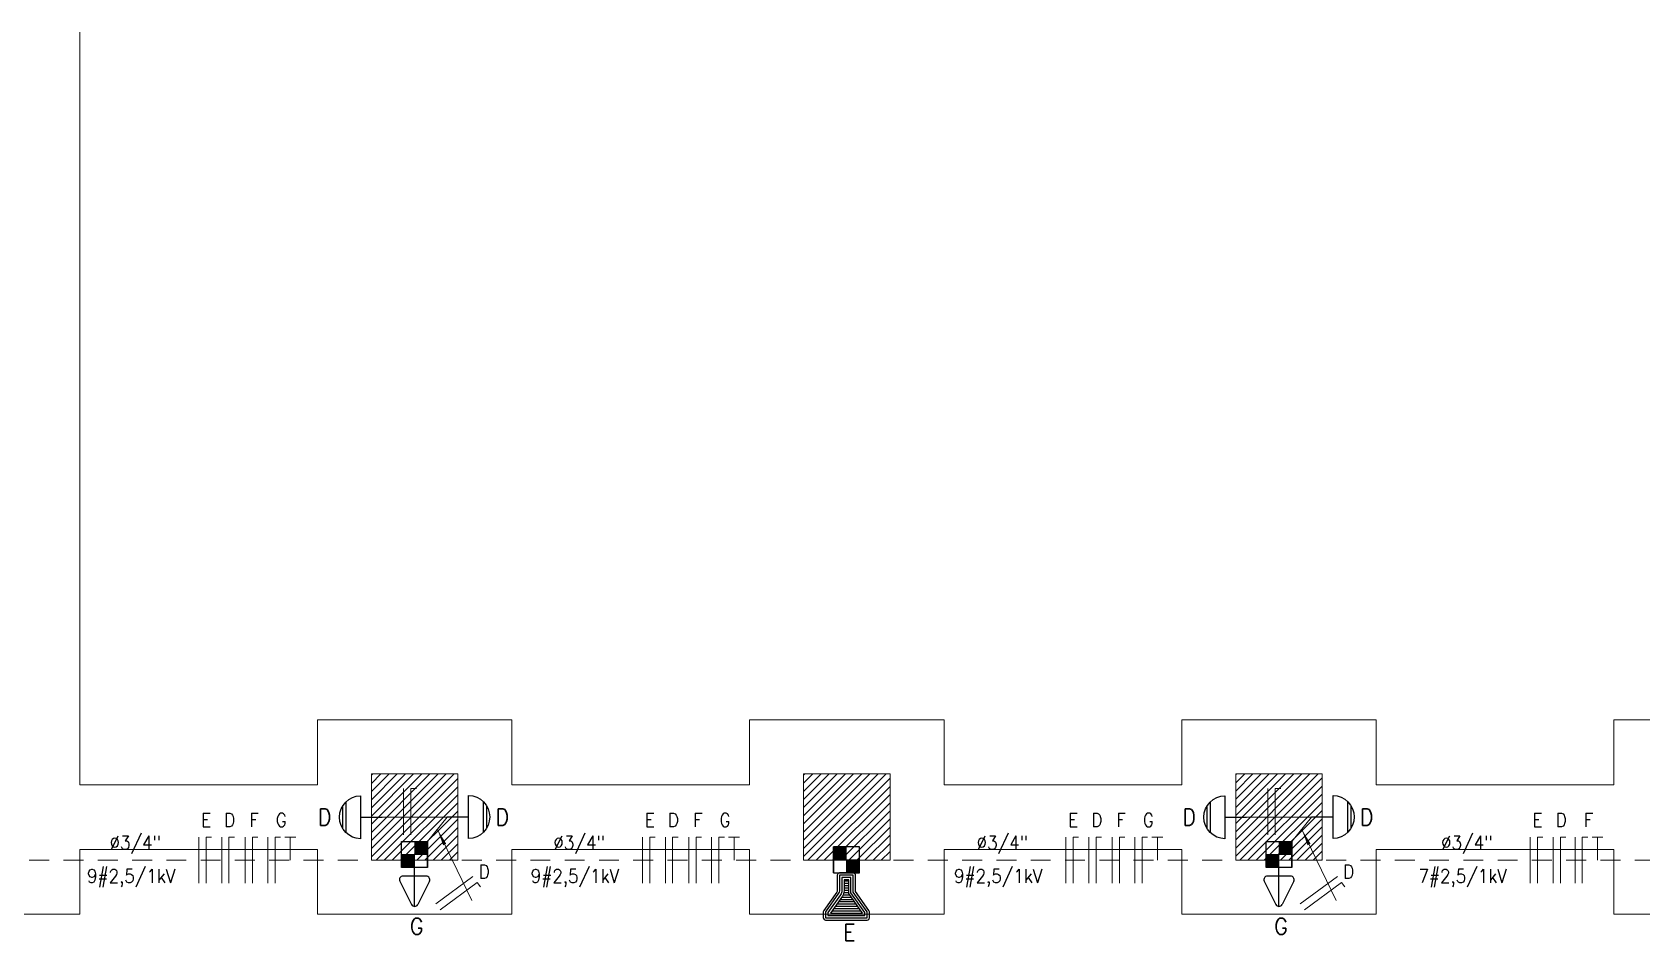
# Model space of a CAD drawing. Header units: inches. Extents: x -0.6 to 46.5, y 585.3 to 612.1.
# Drawn here: x 25.45 to 36.62, y 605.76 to 612.07 of the extents above; entities that cross this region are included whole.
import ezdxf

# ---------------------------------------------------------------- set-up
doc = ezdxf.new("R2010")
doc.units = ezdxf.units.IN
doc.header["$LTSCALE"] = 0.2
doc.header["$MEASUREMENT"] = 0
doc.linetypes.add('ELETRICO', pattern=[0.87, 0.69, -0.18])
doc.layers.get('0').update_dxf_attribs({"lineweight": 0})
for name, color, linetype in [('APISO', 134, 'ELETRICO'), ('ARRETO', 6, 'Continuous'), ('ATETO', 134, 'Continuous'), ('C', 7, 'Continuous'), ('Circuitos', 1, 'Continuous'), ('HATCH', 3, 'Continuous'), ('L', 7, 'Continuous'), ('O', 7, 'Continuous'), ('texto-fiacao', 7, 'Continuous')]:
    doc.layers.add(name, color=color, linetype=linetype)
doc.layers.add('PAREDES', color=30, linetype='Continuous', lineweight=0)
doc.layers.add('PISOS', color=4, linetype='Continuous', lineweight=0)
doc.styles.add('ROMANSP', font='romans.shx', dxfattribs={"width": 0.9})
pattern_1 = [(45, (11.47801, 76.999498), (-0.0282842712, 0.0282842712), [])]

# ---------------------------------------------------------------- blocks, each defined once
blk = doc.blocks.new('O-ARAND1')
at = {"color": 20}
for p, q in [((-8.76, 14.78), (8.93, 14.78)), ((-6.21, 16.74), (6.38, 16.74)), ((-12.42, 6.25), (12.58, 6.25)), ((0, 6.25), (0, -6.25))]:
    blk.add_line(p, q, dxfattribs=at)
blk.add_arc((0.08, 5.94), 12.5, 1.43212, 178.56788, dxfattribs=at)
blk = doc.blocks.new('SETA')
at = {"color": 6}
blk.add_lwpolyline([(0, 0, 0, 2, 0), (9.69, 0, 2, 2, 0)], format="xyseb", dxfattribs=at)
blk = doc.blocks.new('CX-4X4')
at = {"color": 20}
for p, q in [((-7.5, 0), (-7.5, 15)), ((-7.5, 15), (7.5, 15)), ((7.5, 15), (7.5, 0)), ((7.5, 0), (7.5, 15)), ((7.5, 0), (-7.5, 0))]:
    blk.add_line(p, q, dxfattribs=at)
for points in [[(7.27, 7.22), (7.27, 14.72), (-0.23, 7.22), (7.27, 7.22)], [(-0.23, 7.22), (7.27, 7.22), (3.52, 10.97), (7.27, 14.72)], [(-0.23, 7.22), (-0.23, 14.72), (3.52, 10.97), (7.27, 14.72)], [(-7.22, 7.78), (-7.22, 0.28), (0.28, 7.78), (-7.22, 7.78)], [(0.28, 7.78), (-7.22, 7.78), (-3.47, 4.03), (-7.22, 0.28)], [(0.28, 7.78), (0.28, 0.28), (-3.47, 4.03), (-7.22, 0.28)]]:
    blk.add_solid(points)
blk = doc.blocks.new('L-F5068')
at = {"color": 20}
blk.add_lwpolyline([(6.4, 12.8), (6.4, 1.6, -0.414214), (4.8, 0), (-4.8, 0, -0.414214), (-6.4, 1.6), (-6.4, 12.3, 0.153705), (-6.7, 13.2), (-15.7, 26.1, -0.153705), (-16, 27), (-16, 31.1, -0.414214), (-14.4, 32.7), (14.4, 32.7, -0.414214), (16, 31.1), (16, 27, -0.153705), (15.7, 26.1), (6.4, 12.8)], format="xyb", dxfattribs=at)
for points in [[(4.8, 13.3), (4.8, 1.6, -0.414214), (4.8, 1.6), (-4.8, 1.6, -0.414214), (-4.8, 1.6), (-4.8, 12.3, 0.153705), (-5.4, 14.1), (-14.4, 27, -0.153705), (-14.4, 27), (-14.4, 31.1, -0.414214), (-14.4, 31.1), (14.4, 31.1, -0.414214), (14.4, 31.1), (14.4, 27, -0.153705), (14.4, 27)], [(3.2, 13.8), (3.2, 3.2), (-3.2, 3.2), (-3.2, 12.3, 0.153705), (-4.1, 15.1), (-12.8, 27.5), (-12.8, 29.5), (12.8, 29.5), (12.8, 27.5)], [(1.6, 14.3), (1.6, 4.8), (-1.6, 4.8), (-1.6, 12.3, 0.153705), (-2.8, 16), (-11.1, 27.9), (11.1, 27.9)]]:
    blk.add_lwpolyline(points, format="xyb", close=True, dxfattribs=at)
for points in [[(-10, 26.3), (10, 26.3)], [(-8.9, 24.7), (8.9, 24.7)], [(-7.8, 23.1), (7.8, 23.1)], [(-6.6, 21.5), (6.6, 21.5)], [(-5.5, 19.9), (5.5, 19.9)], [(-4.4, 18.3), (4.4, 18.3)], [(-3.3, 16.7), (3.3, 16.7)], [(-2.3, 15.1), (2.2, 15.1)], [(-1.7, 13.5), (1.6, 13.5)], [(-1.6, 11.9), (1.6, 11.9)], [(-1.6, 10.3), (1.6, 10.3)], [(-1.6, 8.7), (1.6, 8.7)], [(-1.6, 7.1), (1.6, 7.1)], [(-1.6, 5.5), (1.6, 5.5)]]:
    blk.add_lwpolyline(points, dxfattribs=at)
blk = doc.blocks.new('O-2P20')
at = {"color": 20}
for p, q in [((-8.55, 7.89), (-1.79, 21.42)), ((0, 22.53), (0, 5)), ((8.55, 7.89), (1.79, 21.42)), ((-6.76, 5), (6.76, 5)), ((0, 5), (0, -5))]:
    blk.add_line(p, q, dxfattribs=at)
for centre, start, end in [((0, 20.53), 26.56505, 153.43495), ((-6.76, 7), 153.43495, 270), ((6.76, 7), 270, 26.56505)]:
    blk.add_arc(centre, 2, start, end, dxfattribs=at)

msp = doc.modelspace()

# ---------------------------------------------------------------- hatches: boundary and pattern name
at = {"layer": 'HATCH', "linetype": 'Continuous', "lineweight": 0}
h = msp.add_hatch(dxfattribs=at)
h.set_pattern_fill('_USER', color=256, scale=0.04, angle=45, style=0, pattern_type=0)
h.set_pattern_definition(pattern_1)
h.paths.add_polyline_path([(28.403, 606.92), (27.803, 606.92), (27.803, 606.32), (28.403, 606.32)])
h.dxf.unprotected_set("ltscale", 0)
h = msp.add_hatch(dxfattribs=at)
h.set_pattern_fill('_USER', color=256, scale=0.04, angle=45, style=0, pattern_type=0)
h.set_pattern_definition(pattern_1)
h.paths.add_polyline_path([(31.403, 606.92), (30.803, 606.92), (30.803, 606.32), (31.403, 606.32)])
h.dxf.unprotected_set("ltscale", 0)
h = msp.add_hatch(dxfattribs=at)
h.set_pattern_fill('_USER', color=256, scale=0.04, angle=45, style=0, pattern_type=0)
h.set_pattern_definition(pattern_1)
h.paths.add_polyline_path([(34.403, 606.92), (33.803, 606.92), (33.803, 606.32), (34.403, 606.32)])
h.dxf.unprotected_set("ltscale", 0)

# ---------------------------------------------------------------- linework, layer by layer
at = {"linetype": 'Continuous', "lineweight": 0}
for points in [[(28.403, 606.92), (27.803, 606.92), (27.803, 606.32), (28.403, 606.32)], [(31.403, 606.92), (30.803, 606.92), (30.803, 606.32), (31.403, 606.32)], [(34.403, 606.92), (33.803, 606.92), (33.803, 606.32), (34.403, 606.32)]]:
    msp.add_lwpolyline(points, close=True, dxfattribs=at).dxf.unprotected_set("ltscale", 0)
at = {"layer": 'APISO', "lineweight": 0}
for p, q in [((25.19, 606.32), (28.013, 606.32)), ((28.193, 606.32), (31.016, 606.32)), ((31.19, 606.32), (34.013, 606.32)), ((34.193, 606.32), (37.016, 606.32))]:
    msp.add_line(p, q, dxfattribs=at)
at = {"layer": 'ARRETO', "lineweight": 0}
for p, q in [((28.261, 606.535), (28.499, 606.041)), ((34.261, 606.535), (34.499, 606.041))]:
    msp.add_line(p, q, dxfattribs=at)
at = {"layer": 'ATETO', "lineweight": 0}
for points in [[(28.328, 606.62), (27.878, 606.62)], [(28.328, 606.62), (28.193, 606.45)], [(34.328, 606.62), (33.878, 606.62)], [(34.328, 606.62), (34.193, 606.45)]]:
    msp.add_lwpolyline(points, dxfattribs=at)
at = {"layer": 'Circuitos', "lineweight": 0}
for p, q in [((28.026, 606.818), (28.026, 606.498)), ((28.077, 606.818), (28.115, 606.818)), ((28.077, 606.818), (28.077, 606.498)), ((34.026, 606.818), (34.026, 606.498)), ((34.077, 606.818), (34.115, 606.818)), ((34.077, 606.818), (34.077, 606.498)), ((26.604, 606.48), (26.604, 606.161)), ((26.655, 606.48), (26.693, 606.48)), ((26.655, 606.48), (26.655, 606.161)), ((26.764, 606.48), (26.764, 606.161)), ((26.814, 606.48), (26.853, 606.48)), ((26.814, 606.48), (26.814, 606.161)), ((26.926, 606.48), (26.926, 606.161)), ((26.977, 606.48), (27.015, 606.48)), ((26.977, 606.48), (26.977, 606.161)), ((27.084, 606.48), (27.084, 606.161)), ((27.134, 606.48), (27.134, 606.161)), ((27.134, 606.48), (27.173, 606.48)), ((27.202, 606.48), (27.278, 606.48)), ((27.24, 606.48), (27.24, 606.32)), ((29.684, 606.48), (29.684, 606.161)), ((29.735, 606.48), (29.735, 606.161)), ((29.735, 606.48), (29.773, 606.48)), ((29.844, 606.48), (29.844, 606.161)), ((29.894, 606.48), (29.894, 606.161)), ((29.894, 606.48), (29.933, 606.48)), ((30.006, 606.48), (30.006, 606.161)), ((30.057, 606.48), (30.057, 606.161)), ((30.057, 606.48), (30.095, 606.48)), ((30.164, 606.48), (30.164, 606.161)), ((30.214, 606.48), (30.253, 606.48)), ((30.214, 606.48), (30.214, 606.161)), ((30.282, 606.48), (30.358, 606.48)), ((30.32, 606.48), (30.32, 606.32)), ((32.623, 606.48), (32.623, 606.161)), ((32.674, 606.48), (32.712, 606.48)), ((32.674, 606.48), (32.674, 606.161)), ((32.783, 606.48), (32.783, 606.161)), ((32.833, 606.48), (32.871, 606.48)), ((32.833, 606.48), (32.833, 606.161)), ((32.945, 606.48), (32.945, 606.161)), ((32.996, 606.48), (32.996, 606.161)), ((32.996, 606.48), (33.034, 606.48)), ((33.103, 606.48), (33.103, 606.161)), ((33.153, 606.48), (33.153, 606.161)), ((33.153, 606.48), (33.191, 606.48)), ((33.221, 606.48), (33.297, 606.48)), ((33.259, 606.48), (33.259, 606.32)), ((35.847, 606.48), (35.847, 606.161)), ((35.897, 606.48), (35.935, 606.48)), ((35.897, 606.48), (35.897, 606.161)), ((36.006, 606.48), (36.006, 606.161)), ((36.057, 606.48), (36.057, 606.161)), ((36.057, 606.48), (36.095, 606.48)), ((36.158, 606.48), (36.158, 606.161)), ((36.208, 606.48), (36.246, 606.48)), ((36.208, 606.48), (36.208, 606.161)), ((36.276, 606.48), (36.352, 606.48)), ((36.314, 606.48), (36.314, 606.32)), ((28.508, 606.207), (28.25, 606.018)), ((28.538, 606.166), (28.28, 605.977)), ((28.538, 606.166), (28.561, 606.135)), ((34.508, 606.207), (34.25, 606.018)), ((34.538, 606.166), (34.28, 605.977)), ((34.538, 606.166), (34.561, 606.135))]:
    msp.add_line(p, q, dxfattribs=at)
at = {"layer": 'PAREDES', "lineweight": 0}
for points in [[(27.803, 606.92), (28.403, 606.92), (28.403, 606.32), (27.803, 606.32)], [(30.803, 606.92), (31.403, 606.92), (31.403, 606.32), (30.803, 606.32)], [(33.803, 606.92), (34.403, 606.92), (34.403, 606.32), (33.803, 606.32)]]:
    msp.add_lwpolyline(points, close=True, dxfattribs=at)
at = {"layer": 'PISOS', "linetype": 'Continuous', "lineweight": 0}
for p, q in [((25.778, 612.071), (25.778, 606.845)), ((27.428, 607.295), (27.428, 606.845)), ((28.778, 607.295), (27.428, 607.295)), ((28.778, 607.295), (28.778, 606.845)), ((30.428, 607.295), (30.428, 606.845)), ((31.778, 607.295), (30.428, 607.295)), ((31.778, 607.295), (31.778, 606.845)), ((34.778, 607.295), (33.428, 607.295)), ((33.428, 607.295), (33.428, 606.845)), ((34.778, 607.295), (34.778, 606.845)), ((37.778, 607.295), (36.428, 607.295)), ((36.428, 606.845), (36.428, 607.295)), ((25.778, 606.845), (27.428, 606.845)), ((28.778, 606.845), (30.428, 606.845)), ((31.778, 606.845), (33.428, 606.845)), ((34.778, 606.845), (36.428, 606.845)), ((25.778, 605.945), (25.778, 606.395)), ((25.778, 606.395), (27.428, 606.395)), ((27.428, 605.945), (27.428, 606.395)), ((28.778, 605.945), (28.778, 606.395)), ((28.778, 606.395), (30.428, 606.395)), ((30.428, 605.945), (30.428, 606.395)), ((31.778, 605.945), (31.778, 606.395)), ((31.778, 606.395), (33.428, 606.395)), ((33.428, 605.945), (33.428, 606.395)), ((34.778, 605.945), (34.778, 606.395)), ((34.778, 606.395), (36.428, 606.395)), ((36.428, 606.395), (36.428, 605.945)), ((24.428, 605.945), (25.778, 605.945)), ((27.428, 605.945), (28.778, 605.945)), ((30.428, 605.945), (31.778, 605.945)), ((33.428, 605.945), (34.778, 605.945)), ((36.428, 605.945), (37.778, 605.945))]:
    msp.add_line(p, q, dxfattribs=at)

# ---------------------------------------------------------------- block references
at = {"layer": 'ARRETO', "lineweight": 0, "xscale": 0.0120000000000008, "yscale": 0.01199999999999818, "zscale": 0.012, "rotation": 295.794069691471}
msp.add_blockref('SETA', (28.261, 606.535), dxfattribs=at)
at = {"layer": 'ATETO', "lineweight": 0, "xscale": 0.0120000000000008, "yscale": 0.01199999999999818, "zscale": 0.012, "rotation": 295.794069691471}
msp.add_blockref('SETA', (34.261, 606.535), dxfattribs=at)
at = {"layer": 'C', "lineweight": 0, "yscale": 0.01199999999999818, "zscale": 0.012}
for p, xscale in [((28.103, 606.27), 0.01200000000000045), ((31.1, 606.234), -0.01200000000000045), ((34.103, 606.27), 0.01200000000000045)]:
    msp.add_blockref('CX-4X4', p, dxfattribs=dict(at, xscale=xscale))
at = {"layer": 'L', "lineweight": 0, "xscale": -0.01, "yscale": 0.01, "zscale": 0.01, "rotation": 180}
msp.add_blockref('L-F5068', (31.1, 606.232), dxfattribs=at)
at = {"layer": 'O', "lineweight": 0, "yscale": 0.01199999999999818, "zscale": 0.012}
for name, p, xscale, rotation in [('O-ARAND1', (27.803, 606.62), -0.01199999999999818, 90), ('O-ARAND1', (28.403, 606.62), -0.01199999999999818, 270), ('O-ARAND1', (33.803, 606.62), -0.01199999999999818, 90), ('O-ARAND1', (34.403, 606.62), -0.01199999999999818, 270), ('O-2P20', (28.103, 606.27), 0.01200000000000045, 180), ('O-2P20', (34.103, 606.27), 0.01200000000000045, 180)]:
    msp.add_blockref(name, p, dxfattribs=dict(at, xscale=xscale, rotation=rotation))

# ---------------------------------------------------------------- texts
at = {"layer": 'texto-fiacao', "style": 'ROMANSP', "width": 0.9}
for s, p in [('E', (26.621, 606.553)), ('D', (26.781, 606.553)), ('F', (26.956, 606.553)), ('G', (27.139, 606.553)), ('E', (29.701, 606.553)), ('D', (29.861, 606.553)), ('F', (30.036, 606.553)), ('G', (30.219, 606.553)), ('E', (32.639, 606.553)), ('D', (32.8, 606.553)), ('F', (32.974, 606.553)), ('G', (33.158, 606.553)), ('E', (35.863, 606.553)), ('D', (36.024, 606.553)), ('F', (36.219, 606.553)), ('Ø3/4"', (25.985, 606.396)), ('Ø3/4"', (29.066, 606.396)), ('Ø3/4"', (32.004, 606.396)), ('Ø3/4"', (35.228, 606.396)), ('9#2,5/1kV', (25.829, 606.164)), ('D', (28.548, 606.194)), ('9#2,5/1kV', (28.909, 606.164)), ('9#2,5/1kV', (31.847, 606.164)), ('D', (34.548, 606.194)), ('7#2,5/1kV', (35.071, 606.164))]:
    msp.add_text(s, height=0.0945, dxfattribs=at).set_placement(p)
at = {"layer": 'texto-fiacao', "lineweight": 0, "style": 'ROMANSP', "width": 0.9}
for s, p in [('D', (27.433, 606.563)), ('D', (28.666, 606.563)), ('D', (33.433, 606.563)), ('D', (34.666, 606.563)), ('G', (28.07, 605.804)), ('G', (34.07, 605.804)), ('E', (31.079, 605.761))]:
    msp.add_text(s, height=0.115, dxfattribs=at).set_placement(p)

doc.saveas('drawing.dxf')
